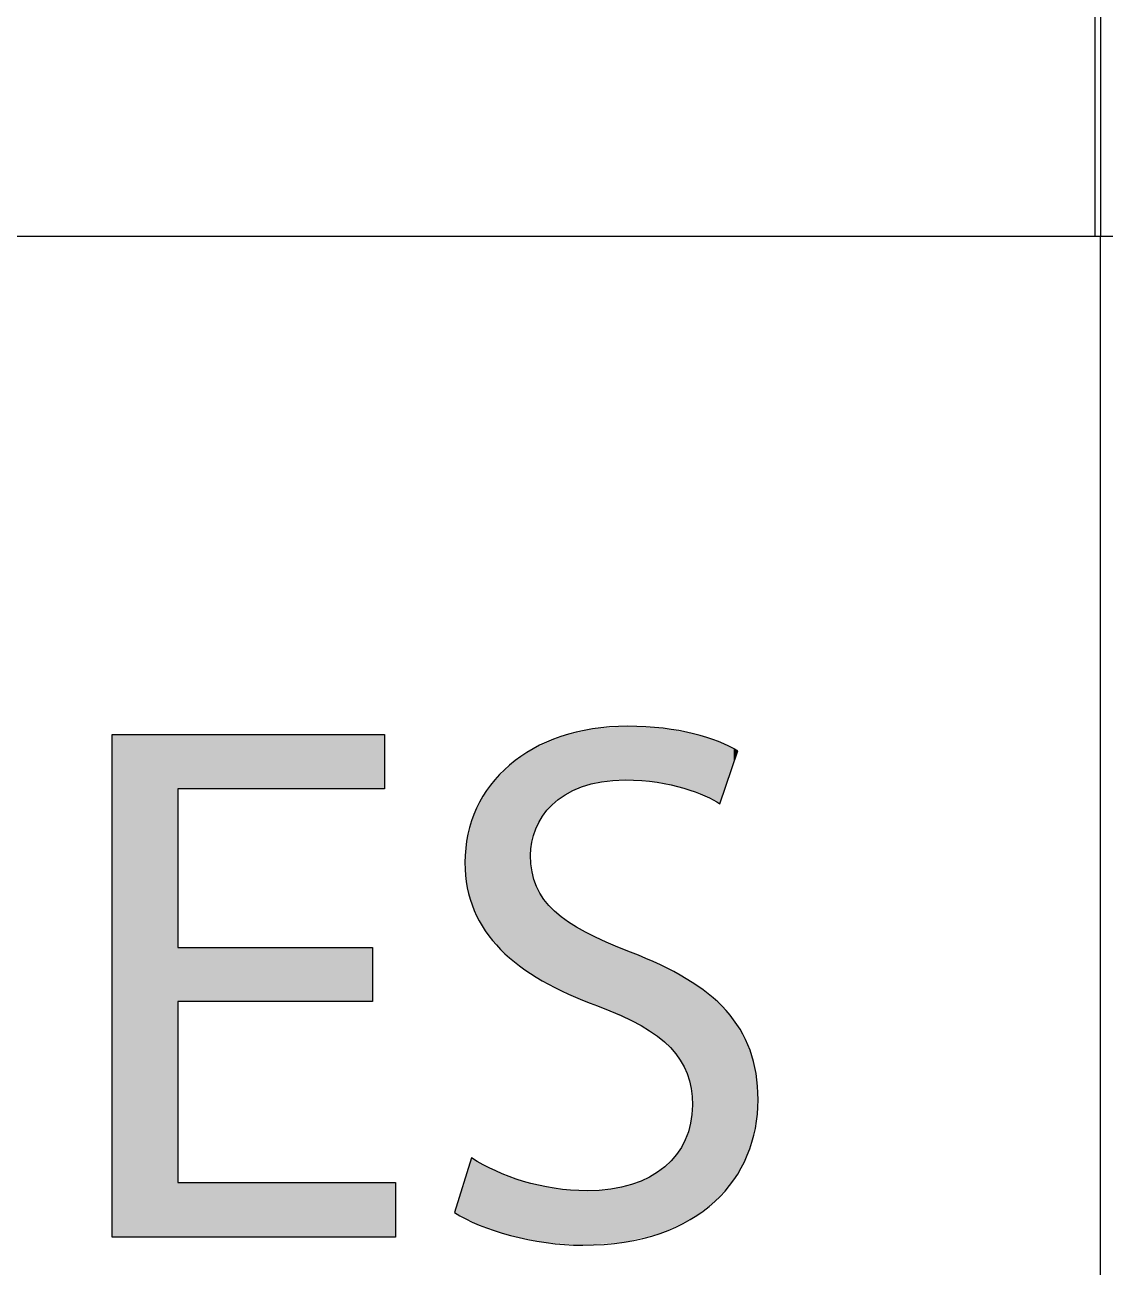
# Model space of a CAD drawing. Extents: x 0 to 360, y -268 to 0.
# Drawn here: x 286.675 to 291.018, y -200.144 to -195.149 of the extents above; entities that cross this region are included whole.
import ezdxf

# ---------------------------------------------------------------- set-up
doc = ezdxf.new("R2010")
doc.units = 0
doc.layers.add('LAYER_1', color=7, linetype='CONTINUOUS')

# ---------------------------------------------------------------- blocks, each defined once
blk = doc.blocks.new('*U190')
at = {"layer": 'LAYER_1', "color": 250, "extrusion": (0, 0, -1)}
for points in [[(-287.0257, -200.0228), (-287.0257, -198.0019), (-287.2896, -200.0228)], [(-287.2896, -200.0228), (-287.0257, -198.0019), (-287.2896, -198.0019)], [(-288.0723, -198.2206), (-288.0723, -198.0019), (-288.1206, -198.2206)], [(-288.1206, -198.2206), (-288.0723, -198.0019), (-288.1206, -198.0019)], [(-288.0723, -200.0228), (-288.0723, -199.8037), (-288.1206, -200.0228)], [(-288.1206, -200.0228), (-288.0723, -199.8037), (-288.1206, -199.8037)], [(-288.1206, -200.0228), (-288.1206, -199.8037), (-288.1654, -200.0228)], [(-288.1654, -200.0228), (-288.1206, -199.8037), (-288.1654, -199.8037)]]:
    blk.add_solid(points, dxfattribs=at)
at = {"layer": 'LAYER_1', "color": 250}
for points in [[(287.2896, -198.2206), (287.2896, -198.0019), (288.0723, -198.2206)], [(288.0723, -198.2206), (287.2896, -198.0019), (288.0723, -198.0019)], [(287.2896, -199.0754), (287.2896, -198.859), (288.0723, -199.0754)], [(288.0723, -199.0754), (287.2896, -198.859), (288.0723, -198.859)], [(287.2896, -200.0228), (287.2896, -199.8037), (288.0723, -200.0228)], [(288.0723, -200.0228), (287.2896, -199.8037), (288.0723, -199.8037)]]:
    blk.add_solid(points, dxfattribs=at)
blk = doc.blocks.new('*U191')
at = {"layer": 'LAYER_1', "color": 250}
for points in [[(288.8472, -198.244), (288.8299, -198.0102), (288.8472, -198.006)], [(288.8602, -198.2377), (288.8472, -198.006), (288.8602, -198.0028)], [(288.8603, -198.2377), (288.8602, -198.0028), (288.8603, -198.0028)], [(288.9129, -198.2124), (288.8603, -198.0028), (288.9129, -197.9901)], [(288.9178, -198.2112), (288.9129, -197.9901), (288.9178, -197.9889)], [(288.9295, -198.2081), (288.9178, -197.9889), (288.9295, -197.9861)], [(288.9357, -198.2066), (288.9295, -197.9861), (288.9357, -197.9846)], [(288.9568, -198.2012), (288.9357, -197.9846), (288.9568, -197.9794)], [(288.9777, -198.1958), (288.9568, -197.9794), (288.9777, -197.9779)], [(288.9932, -198.1918), (288.9777, -197.9779), (288.9932, -197.9767)], [(289.0306, -198.1889), (288.9932, -197.9767), (289.0306, -197.9739)], [(289.0849, -198.1847), (289.0306, -197.9739), (289.0849, -197.9698)], [(289.0886, -198.1845), (289.0849, -197.9698), (289.0886, -197.9695)], [(289.0976, -198.1851), (289.0886, -197.9695), (289.0976, -197.9688)], [(289.0886, -198.1845), (289.0886, -197.9695), (289.0976, -198.1851)], [(289.0976, -198.1851), (289.0976, -197.9688), (289.11, -198.186)], [(289.11, -198.186), (289.11, -197.9695), (289.1146, -198.1864)], [(289.1146, -198.1864), (289.1146, -197.9698), (289.1524, -198.1892)], [(289.1524, -198.1892), (289.1524, -197.972), (289.187, -198.1918)], [(289.187, -198.1918), (289.187, -197.974), (289.2167, -198.194)], [(289.2167, -198.194), (289.2167, -197.9757), (289.2182, -198.1943)], [(289.2182, -198.1943), (289.2182, -197.9758), (289.2291, -198.1967)], [(289.2291, -198.1967), (289.2291, -197.9764), (289.2301, -198.197)], [(289.2301, -198.197), (289.2301, -197.9765), (289.2408, -198.1994)], [(289.2408, -198.1994), (289.2408, -197.9771), (289.2475, -198.2008)], [(289.2475, -198.2008), (289.2475, -197.9783), (289.2705, -198.206)], [(289.2705, -198.206), (289.2705, -197.9824), (289.2954, -198.2115)], [(289.2954, -198.2115), (289.2954, -197.9869), (289.3101, -198.2148)], [(289.3101, -198.2148), (289.3101, -197.9895), (289.3244, -198.2179)], [(289.3244, -198.2179), (289.3244, -197.9921), (289.3302, -198.2201)], [(289.3302, -198.2201), (289.3302, -197.9932), (289.3343, -198.2216)], [(289.3343, -198.2216), (289.3343, -197.9939), (289.3376, -198.2228)], [(289.3376, -198.2228), (289.3376, -197.9945), (289.3503, -198.2274)], [(289.3503, -198.2274), (289.3503, -197.9968), (289.3515, -198.2279)], [(289.3515, -198.2279), (289.3515, -197.997), (289.3536, -198.2286)], [(289.3536, -198.2286), (289.3536, -197.9973), (289.3587, -198.2305)], [(289.3587, -198.2305), (289.3587, -197.9983), (289.3634, -198.2322)], [(289.3634, -198.2322), (289.3634, -197.9991), (289.4095, -198.2491)], [(288.729, -198.382), (288.7183, -198.0593), (288.729, -198.0546)], [(288.7318, -198.3766), (288.729, -198.0546), (288.7318, -198.0534)], [(288.7554, -198.332), (288.7318, -198.0534), (288.7554, -198.043)], [(288.756, -198.331), (288.7554, -198.043), (288.756, -198.0427)], [(288.7618, -198.324), (288.756, -198.0427), (288.7618, -198.0402)], [(288.7705, -198.3137), (288.7618, -198.0402), (288.7705, -198.0364)], [(288.7951, -198.2842), (288.7705, -198.0364), (288.7951, -198.0255)], [(288.8037, -198.2776), (288.7951, -198.0255), (288.8037, -198.0217)], [(288.8045, -198.277), (288.8037, -198.0217), (288.8045, -198.0214)], [(288.8299, -198.2574), (288.8045, -198.0214), (288.8299, -198.0102)], [(289.4095, -198.2491), (289.4095, -198.0136), (289.4224, -198.2559)], [(289.4224, -198.2559), (289.4224, -198.0176), (289.449, -198.2698)], [(289.449, -198.2698), (289.449, -198.026), (289.464, -198.2776)], [(289.464, -198.2776), (289.464, -198.0307), (289.4697, -198.2806)], [(288.6642, -198.9326), (288.6278, -198.1221), (288.6642, -198.0968)], [(288.68, -198.9429), (288.6642, -198.0968), (288.68, -198.0859)], [(288.6642, -198.9326), (288.6642, -198.0968), (288.68, -198.9429)], [(288.7083, -198.9615), (288.68, -198.0859), (288.7083, -198.0663)], [(288.68, -198.9429), (288.68, -198.0859), (288.7083, -198.9615)], [(288.7133, -198.4349), (288.7083, -198.0663), (288.7133, -198.0628)], [(288.7141, -198.4323), (288.7133, -198.0628), (288.7141, -198.0622)], [(288.7183, -198.418), (288.7141, -198.0622), (288.7183, -198.0593)], [(288.6237, -198.8974), (288.5876, -198.1631), (288.6237, -198.1249)], [(288.6278, -198.9009), (288.6237, -198.1249), (288.6278, -198.1221)], [(288.6237, -198.8974), (288.6237, -198.1249), (288.6278, -198.9009)], [(288.6278, -198.9009), (288.6278, -198.1221), (288.6642, -198.9326)], [(288.5475, -198.8175), (288.5263, -198.2405), (288.5475, -198.2053)], [(288.568, -198.8422), (288.5475, -198.2053), (288.568, -198.1838)], [(288.5475, -198.8175), (288.5475, -198.2053), (288.568, -198.8422)], [(288.5876, -198.866), (288.568, -198.1838), (288.5876, -198.1631)], [(288.568, -198.8422), (288.568, -198.1838), (288.5876, -198.866)], [(288.5876, -198.866), (288.5876, -198.1631), (288.6237, -198.8974)], [(288.5263, -198.7917), (288.5012, -198.2822), (288.5263, -198.2405)], [(288.5263, -198.7917), (288.5263, -198.2405), (288.5475, -198.8175)], [(288.4912, -198.7273), (288.4814, -198.3282), (288.4912, -198.2987)], [(288.5012, -198.7457), (288.4912, -198.2987), (288.5012, -198.2822)], [(288.4912, -198.7273), (288.4912, -198.2987), (288.5012, -198.7457)], [(288.5012, -198.7457), (288.5012, -198.2822), (288.5263, -198.7917)], [(288.4814, -198.7093), (288.4713, -198.3586), (288.4814, -198.3282)], [(288.4814, -198.7093), (288.4814, -198.3282), (288.4912, -198.7273)], [(288.4564, -198.6264), (288.4538, -198.4276), (288.4564, -198.4033)], [(288.4713, -198.6758), (288.4564, -198.4033), (288.4713, -198.3586)], [(288.4564, -198.6264), (288.4564, -198.4033), (288.4713, -198.6758)], [(288.4713, -198.6758), (288.4713, -198.3586), (288.4814, -198.7093)], [(288.4538, -198.618), (288.4444, -198.5173), (288.4538, -198.4276)], [(288.4538, -198.618), (288.4538, -198.4276), (288.4564, -198.6264)], [(288.7083, -198.9615), (288.7083, -198.4876), (288.7133, -198.9648)], [(288.7133, -198.9648), (288.7133, -198.5453), (288.7141, -198.9653)], [(288.7141, -198.9653), (288.7141, -198.5541), (288.7183, -198.968)], [(288.7183, -198.968), (288.7183, -198.5682), (288.729, -198.975)], [(288.729, -198.975), (288.729, -198.6035), (288.7318, -198.9769)], [(288.7318, -198.9769), (288.7318, -198.613), (288.7554, -198.9923)], [(288.7554, -198.9923), (288.7554, -198.6543), (288.756, -198.9926)], [(288.756, -198.9926), (288.756, -198.6552), (288.7618, -198.9956)], [(288.7618, -198.9956), (288.7618, -198.6654), (288.7705, -199)], [(288.7705, -199), (288.7705, -198.675), (288.7951, -199.0125)], [(288.7951, -199.0125), (288.7951, -198.7024), (288.8037, -199.0169)], [(288.8037, -199.0169), (288.8037, -198.7119), (288.8045, -199.0173)], [(288.8045, -199.0173), (288.8045, -198.7128), (288.8299, -199.0302)], [(288.8299, -199.0302), (288.8299, -198.7326), (288.8472, -199.039)], [(288.8472, -199.039), (288.8472, -198.7461), (288.8602, -199.0457)], [(288.8602, -199.0457), (288.8602, -198.7563), (288.8603, -199.0457)], [(288.8603, -199.0457), (288.8603, -198.7564), (288.9129, -199.067)], [(288.9129, -199.067), (288.9129, -198.7876), (288.9178, -199.069)], [(288.9178, -199.069), (288.9178, -198.7905), (288.9295, -199.0737)], [(288.9295, -199.0737), (288.9295, -198.7974), (288.9357, -199.0762)], [(288.9357, -199.0762), (288.9357, -198.8002), (288.9568, -199.0848)], [(288.9568, -199.0848), (288.9568, -198.8095), (288.9777, -199.0933)], [(288.9777, -199.0933), (288.9777, -198.8188), (288.9932, -199.1003)], [(288.9932, -199.1003), (288.9932, -198.8256), (289.0306, -199.1173)], [(289.0306, -199.1173), (289.0306, -198.8422), (289.0849, -199.1419)], [(289.0849, -199.1419), (289.0849, -198.8662), (289.0886, -199.1436)], [(289.0886, -199.1436), (289.0886, -198.8678), (289.0976, -199.1476)], [(289.0976, -199.1476), (289.0976, -198.8718), (289.11, -199.1533)], [(289.11, -199.1533), (289.11, -198.8773), (289.1146, -199.1553)], [(289.1146, -199.1553), (289.1146, -198.8792), (289.1524, -199.1725)], [(289.1524, -199.1725), (289.1524, -198.8953), (289.187, -199.195)], [(289.187, -199.195), (289.187, -198.9101), (289.2167, -199.2143)], [(289.2167, -199.2143), (289.2167, -198.9227), (289.2182, -199.2152)], [(289.2182, -199.2152), (289.2182, -198.9234), (289.2291, -199.2248)], [(289.2291, -199.2248), (289.2291, -198.928), (289.2301, -199.2257)], [(289.2301, -199.2257), (289.2301, -198.9285), (289.2408, -199.2351)], [(289.2408, -199.2351), (289.2408, -198.9341), (289.2475, -199.2409)], [(289.2475, -199.2409), (289.2475, -198.9377), (289.2705, -199.2612)], [(289.2705, -199.2612), (289.2705, -198.95), (289.2954, -199.2925)], [(289.2954, -199.2925), (289.2954, -198.9632), (289.3101, -199.311)], [(289.3101, -199.311), (289.3101, -198.9711), (289.3244, -199.3394)], [(289.3244, -199.3394), (289.3244, -198.9786), (289.3302, -199.351)], [(289.3302, -199.351), (289.3302, -198.9818), (289.3343, -199.359)], [(289.3343, -199.359), (289.3343, -198.9839), (289.3376, -199.3656)], [(289.3376, -199.3656), (289.3376, -198.9862), (289.3503, -199.4135)], [(289.3503, -199.4135), (289.3503, -198.995), (289.3515, -199.418)], [(289.3515, -199.418), (289.3515, -198.9958), (289.3536, -199.4256)], [(289.3536, -199.4256), (289.3536, -198.9972), (289.3587, -199.4919)], [(289.3587, -199.9466), (289.3536, -199.5446), (289.3587, -199.4919)], [(289.3536, -199.9504), (289.3515, -199.5652), (289.3536, -199.5446)], [(289.3503, -199.9528), (289.3376, -199.6088), (289.3503, -199.569)], [(289.3515, -199.9519), (289.3503, -199.569), (289.3515, -199.5652)], [(289.3244, -199.9646), (289.3101, -199.6657), (289.3244, -199.6417)], [(289.3302, -199.962), (289.3244, -199.6417), (289.3302, -199.6318)], [(289.3343, -199.9601), (289.3302, -199.6318), (289.3343, -199.6191)], [(289.3376, -199.9586), (289.3343, -199.6191), (289.3376, -199.6088)], [(288.4713, -199.9591), (288.4564, -199.7521), (288.4713, -199.7048)], [(288.4713, -199.9591), (288.4713, -199.7048), (288.4814, -199.9643)], [(289.2954, -199.9778), (289.2705, -199.7166), (289.2954, -199.6906)], [(289.3101, -199.9711), (289.2954, -199.6906), (289.3101, -199.6657)], [(288.4564, -199.9514), (288.4538, -199.7602), (288.4564, -199.7521)], [(288.4564, -199.9514), (288.4564, -199.7521), (288.4713, -199.9591)], [(288.4814, -199.9643), (288.4814, -199.7102), (288.4912, -199.9694)], [(288.4912, -199.9694), (288.4912, -199.7155), (288.5012, -199.9745)], [(288.5012, -199.9745), (288.5012, -199.7209), (288.5263, -199.9829)], [(288.5263, -199.9829), (288.5263, -199.7345), (288.5475, -199.9899)], [(288.5475, -199.9899), (288.5475, -199.7459), (288.568, -199.9967)], [(289.2291, -200.008), (289.2182, -199.7605), (289.2291, -199.7531)], [(289.2301, -200.0075), (289.2291, -199.7531), (289.2301, -199.7524)], [(289.2408, -200.0027), (289.2301, -199.7524), (289.2408, -199.7453)], [(289.2475, -199.9996), (289.2408, -199.7453), (289.2475, -199.7408)], [(289.2705, -199.9891), (289.2475, -199.7408), (289.2705, -199.7166)], [(288.4444, -199.9452), (288.4024, -199.9235), (288.4444, -199.7901)], [(288.4538, -199.9501), (288.4444, -199.7901), (288.4538, -199.7602)], [(288.4444, -199.9452), (288.4444, -199.7901), (288.4538, -199.9501)], [(288.4538, -199.9501), (288.4538, -199.7602), (288.4564, -199.9514)], [(288.568, -199.9967), (288.568, -199.7569), (288.5876, -200.0032)], [(288.5876, -200.0032), (288.5876, -199.7643), (288.6237, -200.0152)], [(288.6237, -200.0152), (288.6237, -199.7778), (288.6278, -200.0165)], [(288.6278, -200.0165), (288.6278, -199.7793), (288.6642, -200.0238)], [(288.6642, -200.0238), (288.6642, -199.7929), (288.68, -200.0269)], [(288.68, -200.0269), (288.68, -199.7988), (288.7083, -200.0326)], [(288.7083, -200.0326), (288.7083, -199.8052), (288.7133, -200.0336)], [(289.1524, -200.0267), (289.1146, -199.8115), (289.1524, -199.7958)], [(289.187, -200.0183), (289.1524, -199.7958), (289.187, -199.7814)], [(289.2167, -200.011), (289.187, -199.7814), (289.2167, -199.7615)], [(289.2182, -200.0107), (289.2167, -199.7615), (289.2182, -199.7605)], [(288.7133, -200.0336), (288.7133, -199.8063), (288.7141, -200.0337)], [(288.7141, -200.0337), (288.7141, -199.8065), (288.7183, -200.0346)], [(288.7183, -200.0346), (288.7183, -199.8074), (288.729, -200.0367)], [(288.729, -200.0367), (288.729, -199.8098), (288.7318, -200.0373)], [(288.7318, -200.0373), (288.7318, -199.8105), (288.7554, -200.042)], [(288.7554, -200.042), (288.7554, -199.8158), (288.756, -200.0421)], [(288.756, -200.0421), (288.756, -199.8159), (288.7618, -200.0433)], [(288.7618, -200.0433), (288.7618, -199.8172), (288.7705, -200.045)], [(288.7705, -200.045), (288.7705, -199.8191), (288.7951, -200.0468)], [(288.7951, -200.0468), (288.7951, -199.8247), (288.8037, -200.0474)], [(288.8037, -200.0474), (288.8037, -199.8266), (288.8045, -200.0474)], [(288.8045, -200.0474), (288.8045, -199.8267), (288.8299, -200.0492)], [(288.8299, -200.0492), (288.8299, -199.8286), (288.8472, -200.0505)], [(288.8472, -200.0505), (288.8472, -199.8299), (288.8602, -200.0514)], [(288.8602, -200.0514), (288.8602, -199.8309), (288.8603, -200.0514)], [(288.8603, -200.0514), (288.8603, -199.831), (288.9129, -200.0551)], [(288.9129, -200.0551), (288.9129, -199.835), (288.9178, -200.0555)], [(288.9568, -200.0526), (288.9357, -199.8367), (288.9568, -199.8353)], [(288.9777, -200.0511), (288.9568, -199.8353), (288.9777, -199.8339)], [(288.9932, -200.0499), (288.9777, -199.8339), (288.9932, -199.8328)], [(289.0306, -200.0472), (288.9932, -199.8328), (289.0306, -199.8303)], [(289.0849, -200.0432), (289.0306, -199.8303), (289.0849, -199.8181)], [(289.0886, -200.0423), (289.0849, -199.8181), (289.0886, -199.8173)], [(289.0976, -200.0401), (289.0886, -199.8173), (289.0976, -199.8153)], [(289.11, -200.0371), (289.0976, -199.8153), (289.11, -199.8125)], [(289.1146, -200.0359), (289.11, -199.8125), (289.1146, -199.8115)]]:
    blk.add_solid(points, dxfattribs=at)
at = {"layer": 'LAYER_1', "color": 250, "extrusion": (0, 0, -1)}
for points in [[(-288.8472, -198.244), (-288.8472, -198.006), (-288.8602, -198.2377)], [(-288.8602, -198.2377), (-288.8602, -198.0028), (-288.8603, -198.2377)], [(-288.8603, -198.2377), (-288.8603, -198.0028), (-288.9129, -198.2124)], [(-288.9129, -198.2124), (-288.9129, -197.9901), (-288.9178, -198.2112)], [(-288.9178, -198.2112), (-288.9178, -197.9889), (-288.9295, -198.2081)], [(-288.9295, -198.2081), (-288.9295, -197.9861), (-288.9357, -198.2066)], [(-288.9357, -198.2066), (-288.9357, -197.9846), (-288.9568, -198.2012)], [(-288.9568, -198.2012), (-288.9568, -197.9794), (-288.9777, -198.1958)], [(-288.9777, -198.1958), (-288.9777, -197.9779), (-288.9932, -198.1918)], [(-288.9932, -198.1918), (-288.9932, -197.9767), (-289.0306, -198.1889)], [(-289.0306, -198.1889), (-289.0306, -197.9739), (-289.0849, -198.1847)], [(-289.0849, -198.1847), (-289.0849, -197.9698), (-289.0886, -198.1845)], [(-289.11, -198.186), (-289.0976, -197.9688), (-289.11, -197.9695)], [(-289.1146, -198.1864), (-289.11, -197.9695), (-289.1146, -197.9698)], [(-289.1524, -198.1892), (-289.1146, -197.9698), (-289.1524, -197.972)], [(-289.187, -198.1918), (-289.1524, -197.972), (-289.187, -197.974)], [(-289.2167, -198.194), (-289.187, -197.974), (-289.2167, -197.9757)], [(-289.2182, -198.1943), (-289.2167, -197.9757), (-289.2182, -197.9758)], [(-289.2291, -198.1967), (-289.2182, -197.9758), (-289.2291, -197.9764)], [(-289.2301, -198.197), (-289.2291, -197.9764), (-289.2301, -197.9765)], [(-289.2408, -198.1994), (-289.2301, -197.9765), (-289.2408, -197.9771)], [(-289.2475, -198.2008), (-289.2408, -197.9771), (-289.2475, -197.9783)], [(-289.2705, -198.206), (-289.2475, -197.9783), (-289.2705, -197.9824)], [(-289.2954, -198.2115), (-289.2705, -197.9824), (-289.2954, -197.9869)], [(-289.3101, -198.2148), (-289.2954, -197.9869), (-289.3101, -197.9895)], [(-289.3244, -198.2179), (-289.3101, -197.9895), (-289.3244, -197.9921)], [(-289.3302, -198.2201), (-289.3244, -197.9921), (-289.3302, -197.9932)], [(-289.3343, -198.2216), (-289.3302, -197.9932), (-289.3343, -197.9939)], [(-289.3376, -198.2228), (-289.3343, -197.9939), (-289.3376, -197.9945)], [(-289.3503, -198.2274), (-289.3376, -197.9945), (-289.3503, -197.9968)], [(-289.3515, -198.2279), (-289.3503, -197.9968), (-289.3515, -197.997)], [(-289.3536, -198.2286), (-289.3515, -197.997), (-289.3536, -197.9973)], [(-289.3587, -198.2305), (-289.3536, -197.9973), (-289.3587, -197.9983)], [(-289.3634, -198.2322), (-289.3587, -197.9983), (-289.3634, -197.9991)], [(-289.4095, -198.2491), (-289.3634, -197.9991), (-289.4095, -198.0136)], [(-288.729, -198.382), (-288.729, -198.0546), (-288.7318, -198.3766)], [(-288.7318, -198.3766), (-288.7318, -198.0534), (-288.7554, -198.332)], [(-288.7554, -198.332), (-288.7554, -198.043), (-288.756, -198.331)], [(-288.756, -198.331), (-288.756, -198.0427), (-288.7618, -198.324)], [(-288.7618, -198.324), (-288.7618, -198.0402), (-288.7705, -198.3137)], [(-288.7705, -198.3137), (-288.7705, -198.0364), (-288.7951, -198.2842)], [(-288.7951, -198.2842), (-288.7951, -198.0255), (-288.8037, -198.2776)], [(-288.8037, -198.2776), (-288.8037, -198.0217), (-288.8045, -198.277)], [(-288.8045, -198.277), (-288.8045, -198.0214), (-288.8299, -198.2574)], [(-288.8299, -198.2574), (-288.8299, -198.0102), (-288.8472, -198.244)], [(-289.4224, -198.2559), (-289.4095, -198.0136), (-289.4224, -198.0176)], [(-289.449, -198.2698), (-289.4224, -198.0176), (-289.449, -198.026)], [(-289.464, -198.2776), (-289.449, -198.026), (-289.464, -198.0307)], [(-289.4697, -198.2806), (-289.464, -198.0307), (-289.4697, -198.0334)], [(-289.4697, -198.2806), (-289.4697, -198.0334), (-289.4945, -198.2069)], [(-289.4945, -198.2069), (-289.4697, -198.0334), (-289.4945, -198.0453)], [(-289.4945, -198.2069), (-289.4945, -198.0453), (-289.5253, -198.1152)], [(-289.5253, -198.1152), (-289.4945, -198.0453), (-289.5253, -198.06)], [(-288.7083, -198.4876), (-288.7083, -198.0663), (-288.7133, -198.4349)], [(-288.7133, -198.4349), (-288.7133, -198.0628), (-288.7141, -198.4323)], [(-288.7141, -198.4323), (-288.7141, -198.0622), (-288.7183, -198.418)], [(-288.7183, -198.418), (-288.7183, -198.0593), (-288.729, -198.382)], [(-289.5253, -198.1152), (-289.5253, -198.06), (-289.5413, -198.0677)], [(-288.7133, -198.9648), (-288.7083, -198.4876), (-288.7133, -198.5453)], [(-288.7141, -198.9653), (-288.7133, -198.5453), (-288.7141, -198.5541)], [(-288.7183, -198.968), (-288.7141, -198.5541), (-288.7183, -198.5682)], [(-288.729, -198.975), (-288.7183, -198.5682), (-288.729, -198.6035)], [(-288.7318, -198.9769), (-288.729, -198.6035), (-288.7318, -198.613)], [(-288.7554, -198.9923), (-288.7318, -198.613), (-288.7554, -198.6543)], [(-288.756, -198.9926), (-288.7554, -198.6543), (-288.756, -198.6552)], [(-288.7618, -198.9956), (-288.756, -198.6552), (-288.7618, -198.6654)], [(-288.7705, -199), (-288.7618, -198.6654), (-288.7705, -198.675)], [(-288.7951, -199.0125), (-288.7705, -198.675), (-288.7951, -198.7024)], [(-288.8037, -199.0169), (-288.7951, -198.7024), (-288.8037, -198.7119)], [(-288.8045, -199.0173), (-288.8037, -198.7119), (-288.8045, -198.7128)], [(-288.8299, -199.0302), (-288.8045, -198.7128), (-288.8299, -198.7326)], [(-288.8472, -199.039), (-288.8299, -198.7326), (-288.8472, -198.7461)], [(-288.8602, -199.0457), (-288.8472, -198.7461), (-288.8602, -198.7563)], [(-288.8603, -199.0457), (-288.8602, -198.7563), (-288.8603, -198.7564)], [(-288.9129, -199.067), (-288.8603, -198.7564), (-288.9129, -198.7876)], [(-288.9178, -199.069), (-288.9129, -198.7876), (-288.9178, -198.7905)], [(-288.9295, -199.0737), (-288.9178, -198.7905), (-288.9295, -198.7974)], [(-288.9357, -199.0762), (-288.9295, -198.7974), (-288.9357, -198.8002)], [(-288.9568, -199.0848), (-288.9357, -198.8002), (-288.9568, -198.8095)], [(-288.9777, -199.0933), (-288.9568, -198.8095), (-288.9777, -198.8188)], [(-288.9932, -199.1003), (-288.9777, -198.8188), (-288.9932, -198.8256)], [(-289.0306, -199.1173), (-288.9932, -198.8256), (-289.0306, -198.8422)], [(-289.0849, -199.1419), (-289.0306, -198.8422), (-289.0849, -198.8662)], [(-289.0886, -199.1436), (-289.0849, -198.8662), (-289.0886, -198.8678)], [(-289.0976, -199.1476), (-289.0886, -198.8678), (-289.0976, -198.8718)], [(-289.11, -199.1533), (-289.0976, -198.8718), (-289.11, -198.8773)], [(-289.1146, -199.1553), (-289.11, -198.8773), (-289.1146, -198.8792)], [(-289.1524, -199.1725), (-289.1146, -198.8792), (-289.1524, -198.8953)], [(-289.187, -199.195), (-289.1524, -198.8953), (-289.187, -198.9101)], [(-289.2167, -199.2143), (-289.187, -198.9101), (-289.2167, -198.9227)], [(-289.2182, -199.2152), (-289.2167, -198.9227), (-289.2182, -198.9234)], [(-289.2291, -199.2248), (-289.2182, -198.9234), (-289.2291, -198.928)], [(-289.2301, -199.2257), (-289.2291, -198.928), (-289.2301, -198.9285)], [(-289.2408, -199.2351), (-289.2301, -198.9285), (-289.2408, -198.9341)], [(-289.2475, -199.2409), (-289.2408, -198.9341), (-289.2475, -198.9377)], [(-289.2705, -199.2612), (-289.2475, -198.9377), (-289.2705, -198.95)], [(-289.2954, -199.2925), (-289.2705, -198.95), (-289.2954, -198.9632)], [(-289.3101, -199.311), (-289.2954, -198.9632), (-289.3101, -198.9711)], [(-289.3244, -199.3394), (-289.3101, -198.9711), (-289.3244, -198.9786)], [(-289.3302, -199.351), (-289.3244, -198.9786), (-289.3302, -198.9818)], [(-289.3343, -199.359), (-289.3302, -198.9818), (-289.3343, -198.9839)], [(-289.3376, -199.3656), (-289.3343, -198.9839), (-289.3376, -198.9862)], [(-289.3503, -199.4135), (-289.3376, -198.9862), (-289.3503, -198.995)], [(-289.3515, -199.418), (-289.3503, -198.995), (-289.3515, -198.9958)], [(-289.3536, -199.4256), (-289.3515, -198.9958), (-289.3536, -198.9972)], [(-289.3587, -199.4919), (-289.3536, -198.9972), (-289.3587, -199.0008)], [(-289.3587, -199.9466), (-289.3587, -199.0008), (-289.3634, -199.9432)], [(-289.3634, -199.9432), (-289.3587, -199.0008), (-289.3634, -199.004)], [(-289.3634, -199.9432), (-289.3634, -199.004), (-289.4095, -199.9093)], [(-289.4095, -199.9093), (-289.3634, -199.004), (-289.4095, -199.0358)], [(-289.4095, -199.9093), (-289.4095, -199.0358), (-289.4224, -199.8998)], [(-289.4224, -199.8998), (-289.4095, -199.0358), (-289.4224, -199.0448)], [(-289.4224, -199.8998), (-289.4224, -199.0448), (-289.449, -199.8802)], [(-289.449, -199.8802), (-289.4224, -199.0448), (-289.449, -199.0697)], [(-289.449, -199.8802), (-289.449, -199.0697), (-289.464, -199.863)], [(-289.464, -199.863), (-289.449, -199.0697), (-289.464, -199.0837)], [(-289.464, -199.863), (-289.464, -199.0837), (-289.4697, -199.8566)], [(-289.4697, -199.8566), (-289.464, -199.0837), (-289.4697, -199.089)], [(-289.4697, -199.8566), (-289.4697, -199.089), (-289.4945, -199.8283)], [(-289.4945, -199.8283), (-289.4697, -199.089), (-289.4945, -199.1122)], [(-289.4945, -199.8283), (-289.4945, -199.1122), (-289.5253, -199.793)], [(-289.5253, -199.793), (-289.4945, -199.1122), (-289.5253, -199.1535)], [(-289.5253, -199.793), (-289.5253, -199.1535), (-289.5413, -199.7638)], [(-289.5413, -199.7638), (-289.5253, -199.1535), (-289.5413, -199.175)], [(-289.5413, -199.7638), (-289.5413, -199.175), (-289.5505, -199.7469)], [(-289.5505, -199.7469), (-289.5413, -199.175), (-289.5505, -199.1873)], [(-289.5505, -199.7469), (-289.5505, -199.1873), (-289.5795, -199.6939)], [(-289.5795, -199.6939), (-289.5505, -199.1873), (-289.5795, -199.2482)], [(-289.5795, -199.6939), (-289.5795, -199.2482), (-289.5906, -199.6569)], [(-289.5906, -199.6569), (-289.5795, -199.2482), (-289.5906, -199.2714)], [(-289.5906, -199.6569), (-289.5906, -199.2714), (-289.6119, -199.5856)], [(-289.6119, -199.5856), (-289.5906, -199.2714), (-289.6119, -199.3548)], [(-289.6119, -199.5856), (-289.6119, -199.3548), (-289.6146, -199.5565)], [(-289.6146, -199.5565), (-289.6119, -199.3548), (-289.6146, -199.3655)], [(-289.6146, -199.5565), (-289.6146, -199.3655), (-289.6226, -199.4709)], [(-289.3536, -199.9504), (-289.3536, -199.5446), (-289.3587, -199.9466)], [(-289.3503, -199.9528), (-289.3503, -199.569), (-289.3515, -199.9519)], [(-289.3515, -199.9519), (-289.3515, -199.5652), (-289.3536, -199.9504)], [(-289.3244, -199.9646), (-289.3244, -199.6417), (-289.3302, -199.962)], [(-289.3302, -199.962), (-289.3302, -199.6318), (-289.3343, -199.9601)], [(-289.3343, -199.9601), (-289.3343, -199.6191), (-289.3376, -199.9586)], [(-289.3376, -199.9586), (-289.3376, -199.6088), (-289.3503, -199.9528)], [(-288.4814, -199.9643), (-288.4713, -199.7048), (-288.4814, -199.7102)], [(-289.2954, -199.9778), (-289.2954, -199.6906), (-289.3101, -199.9711)], [(-289.3101, -199.9711), (-289.3101, -199.6657), (-289.3244, -199.9646)], [(-288.4912, -199.9694), (-288.4814, -199.7102), (-288.4912, -199.7155)], [(-288.5012, -199.9745), (-288.4912, -199.7155), (-288.5012, -199.7209)], [(-288.5263, -199.9829), (-288.5012, -199.7209), (-288.5263, -199.7345)], [(-288.5475, -199.9899), (-288.5263, -199.7345), (-288.5475, -199.7459)], [(-288.568, -199.9967), (-288.5475, -199.7459), (-288.568, -199.7569)], [(-289.2291, -200.008), (-289.2291, -199.7531), (-289.2301, -200.0075)], [(-289.2301, -200.0075), (-289.2301, -199.7524), (-289.2408, -200.0027)], [(-289.2408, -200.0027), (-289.2408, -199.7453), (-289.2475, -199.9996)], [(-289.2475, -199.9996), (-289.2475, -199.7408), (-289.2705, -199.9891)], [(-289.2705, -199.9891), (-289.2705, -199.7166), (-289.2954, -199.9778)], [(-288.5876, -200.0032), (-288.568, -199.7569), (-288.5876, -199.7643)], [(-288.6237, -200.0152), (-288.5876, -199.7643), (-288.6237, -199.7778)], [(-288.6278, -200.0165), (-288.6237, -199.7778), (-288.6278, -199.7793)], [(-288.6642, -200.0238), (-288.6278, -199.7793), (-288.6642, -199.7929)], [(-288.68, -200.0269), (-288.6642, -199.7929), (-288.68, -199.7988)], [(-288.7083, -200.0326), (-288.68, -199.7988), (-288.7083, -199.8052)], [(-288.7133, -200.0336), (-288.7083, -199.8052), (-288.7133, -199.8063)], [(-289.1524, -200.0267), (-289.1524, -199.7958), (-289.187, -200.0183)], [(-289.187, -200.0183), (-289.187, -199.7814), (-289.2167, -200.011)], [(-289.2167, -200.011), (-289.2167, -199.7615), (-289.2182, -200.0107)], [(-289.2182, -200.0107), (-289.2182, -199.7605), (-289.2291, -200.008)], [(-288.7141, -200.0337), (-288.7133, -199.8063), (-288.7141, -199.8065)], [(-288.7183, -200.0346), (-288.7141, -199.8065), (-288.7183, -199.8074)], [(-288.729, -200.0367), (-288.7183, -199.8074), (-288.729, -199.8098)], [(-288.7318, -200.0373), (-288.729, -199.8098), (-288.7318, -199.8105)], [(-288.7554, -200.042), (-288.7318, -199.8105), (-288.7554, -199.8158)], [(-288.756, -200.0421), (-288.7554, -199.8158), (-288.756, -199.8159)], [(-288.7618, -200.0433), (-288.756, -199.8159), (-288.7618, -199.8172)], [(-288.7705, -200.045), (-288.7618, -199.8172), (-288.7705, -199.8191)], [(-288.7951, -200.0468), (-288.7705, -199.8191), (-288.7951, -199.8247)], [(-288.8037, -200.0474), (-288.7951, -199.8247), (-288.8037, -199.8266)], [(-288.8045, -200.0474), (-288.8037, -199.8266), (-288.8045, -199.8267)], [(-288.8299, -200.0492), (-288.8045, -199.8267), (-288.8299, -199.8286)], [(-288.8472, -200.0505), (-288.8299, -199.8286), (-288.8472, -199.8299)], [(-288.8602, -200.0514), (-288.8472, -199.8299), (-288.8602, -199.8309)], [(-288.8603, -200.0514), (-288.8602, -199.8309), (-288.8603, -199.831)], [(-288.9129, -200.0551), (-288.8603, -199.831), (-288.9129, -199.835)], [(-288.9178, -200.0555), (-288.9129, -199.835), (-288.9178, -199.8354)], [(-288.9178, -200.0555), (-288.9178, -199.8354), (-288.9295, -200.0546)], [(-288.9295, -200.0546), (-288.9178, -199.8354), (-288.9295, -199.8363)], [(-288.9295, -200.0546), (-288.9295, -199.8363), (-288.9357, -200.0542)], [(-288.9357, -200.0542), (-288.9295, -199.8363), (-288.9357, -199.8367)], [(-288.9357, -200.0542), (-288.9357, -199.8367), (-288.9568, -200.0526)], [(-288.9568, -200.0526), (-288.9568, -199.8353), (-288.9777, -200.0511)], [(-288.9777, -200.0511), (-288.9777, -199.8339), (-288.9932, -200.0499)], [(-288.9932, -200.0499), (-288.9932, -199.8328), (-289.0306, -200.0472)], [(-289.0306, -200.0472), (-289.0306, -199.8303), (-289.0849, -200.0432)], [(-289.0849, -200.0432), (-289.0849, -199.8181), (-289.0886, -200.0423)], [(-289.0886, -200.0423), (-289.0886, -199.8173), (-289.0976, -200.0401)], [(-289.0976, -200.0401), (-289.0976, -199.8153), (-289.11, -200.0371)], [(-289.11, -200.0371), (-289.11, -199.8125), (-289.1146, -200.0359)], [(-289.1146, -200.0359), (-289.1146, -199.8115), (-289.1524, -200.0267)]]:
    blk.add_solid(points, dxfattribs=at)
blk = doc.blocks.new('BLOCK_24')
at = {"layer": 'LAYER_1'}
blk.add_lwpolyline([(288.0723, -199.0754), (287.2896, -199.0754), (287.2896, -199.8037), (288.1654, -199.8037), (288.1654, -200.0228), (287.0257, -200.0228), (287.0257, -198.0019), (288.1206, -198.0019), (288.1206, -198.2206), (287.2896, -198.2206), (287.2896, -198.859), (288.0723, -198.859), (288.0723, -199.0754)], dxfattribs=at)
blk.add_open_spline([(288.4713, -199.7048), (288.5884, -199.7795), (288.7558, -199.8367), (288.9357, -199.8367), (289.203, -199.8367), (289.3587, -199.6958), (289.3587, -199.4919), (289.3587, -199.3062), (289.2506, -199.1952), (288.9777, -199.0933), (288.6484, -198.9734), (288.4444, -198.7991), (288.4444, -198.5173), (288.4444, -198.2024), (288.7049, -197.9688), (289.0976, -197.9688), (289.3015, -197.9688), (289.4545, -198.0167), (289.5413, -198.0677), (289.5413, -198.0677), (289.4697, -198.2806), (289.4697, -198.2806), (289.407, -198.2416), (289.2719, -198.1845), (289.0886, -198.1845), (288.813, -198.1845), (288.7083, -198.3495), (288.7083, -198.4876), (288.7083, -198.6764), (288.8309, -198.7694), (289.11, -198.8773), (289.4518, -199.0092), (289.6226, -199.1739), (289.6226, -199.4709), (289.6226, -199.783), (289.3946, -200.0555), (288.9178, -200.0555), (288.7235, -200.0555), (288.5106, -199.9955), (288.4024, -199.9235), (288.4024, -199.9235), (288.4713, -199.7048), (288.4713, -199.7048)], degree=3, knots=[0, 0, 0, 0, 1, 1, 1, 2, 2, 2, 3, 3, 3, 4, 4, 4, 5, 5, 5, 6, 6, 6, 7, 7, 7, 8, 8, 8, 9, 9, 9, 10, 10, 10, 11, 11, 11, 12, 12, 12, 13, 13, 13, 14, 14, 14, 14], dxfattribs=at)
at = {"layer": 'LAYER_1', "color": 250}
for name in ['*U190', '*U191']:
    blk.add_blockref(name, (0, 0), dxfattribs=at)
blk = doc.blocks.new('BLOCK_20')
at = {"layer": 'LAYER_1', "color": 250}
for points in [[(291, -196.0003), (267.0042, -196.0003), (267.0042, -140.0002), (291, -140.0002), (291, -196.0003)], [(290.9779, -140.0002), (307.0004, -140.0002), (307.0004, -196.0003), (290.9779, -196.0003), (290.9779, -140.0002)], [(291, -196.0003), (274.9851, -196.0003), (274.9851, -251.9998), (291, -251.9998), (291, -196.0003)]]:
    blk.add_lwpolyline(points, dxfattribs=at)
at = {"layer": 'LAYER_1'}
blk.add_blockref('BLOCK_24', (0, 0), dxfattribs=at)
blk = doc.blocks.new('BLOCK_17')
at = {"layer": 'LAYER_1'}
blk.add_blockref('BLOCK_20', (0, 0), dxfattribs=at)

msp = doc.modelspace()

# ---------------------------------------------------------------- block references
at = {"layer": 'LAYER_1'}
msp.add_blockref('BLOCK_17', (0, 0), dxfattribs=at)

doc.saveas('drawing.dxf')
